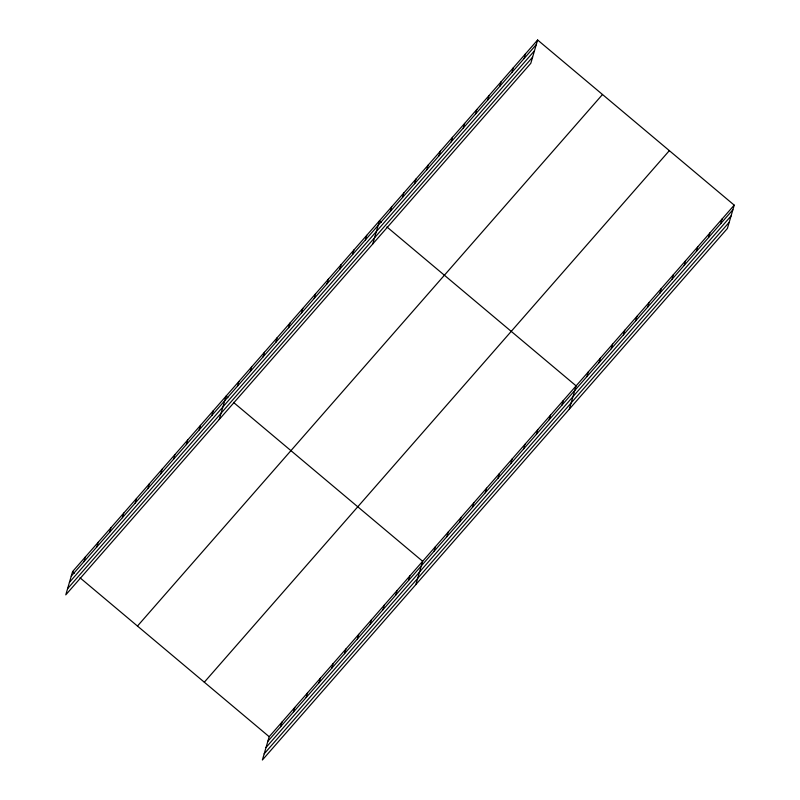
<?xml version="1.0" encoding="UTF-8"?>
<svg xmlns="http://www.w3.org/2000/svg" width="800" height="800" viewBox="0 0 800 800"><rect width="100%" height="100%" fill="white"/><g stroke="black" fill="none" stroke-linecap="round" stroke-linejoin="round"><path stroke-width="1.2" d="M537.62 40L72.59 571.56L65.78 594.86L530.81 63.3L537.62 40L734.22 205.14L727.41 228.44L262.38 760L269.19 736.7L734.22 205.14M84.03 561.56L85.38 556.94M96.82 546.94L98.17 542.32M109.61 532.32L110.96 527.71M122.4 517.7L123.75 513.09M135.19 503.09L136.54 498.47M147.97 488.47L149.32 483.85M160.76 473.85L162.11 469.24M173.55 459.23L174.9 454.62M186.34 444.61L187.69 440M199.13 430L200.48 425.38M211.91 415.38L213.26 410.76M219.24 419.45L226.05 396.15L227.91 397.7M237.49 386.14L238.84 381.53M250.28 371.53L251.63 366.91M263.07 356.91L264.42 352.29M275.86 342.29L277.21 337.67M288.64 327.67L289.99 323.06M301.43 313.05L302.78 308.44M314.22 298.44L315.57 293.82M327.01 283.82L328.36 279.2M339.8 269.2L341.15 264.58M352.59 254.58L353.94 249.97M365.37 239.96L366.72 235.35M372.7 244.03L379.51 220.73L381.37 222.29M390.32 211.44L391.67 206.83M402.49 197.54L403.84 192.93M414.65 183.64L416 179.02M426.81 169.74L428.16 165.12M438.97 155.83L440.32 151.22M451.14 141.93L452.48 137.32M280.63 726.7L281.98 722.08M463.3 128.03L464.65 123.41M293.42 712.08L294.77 707.46M475.46 114.13L476.81 109.51M306.21 697.46L307.56 692.85M487.62 100.22L488.97 95.61M319 682.84L320.35 678.23M499.78 86.32L501.13 81.71M331.78 668.23L333.13 663.61M511.95 72.42L513.3 67.8M344.57 653.61L345.92 648.99M524.11 58.52L525.46 53.9M357.36 638.99L358.71 634.37M370.15 624.37L371.5 619.76M382.94 609.75L384.29 605.14M395.73 595.14L397.08 590.52M408.51 580.52L409.86 575.9M415.84 584.59L422.65 561.29L233.47 402.37M434.09 551.28L435.44 546.67M446.88 536.66L448.23 532.05M459.67 522.05L461.02 517.43M472.45 507.43L473.8 502.81M485.24 492.81L486.59 488.2M498.03 478.19L499.38 473.58M510.82 463.58L512.17 458.96M523.61 448.96L524.96 444.34M536.4 434.34L537.75 429.72M549.18 419.72L550.53 415.11M561.97 405.1L563.32 400.49M569.3 409.17L576.11 385.87L386.93 226.96M586.92 376.58L588.27 371.97M599.09 362.68L600.43 358.07M611.25 348.78L612.6 344.16M623.41 334.88L624.76 330.26M635.57 320.97L636.92 316.36M647.73 307.07L649.08 302.46M659.9 293.17L661.25 288.55M672.06 279.27L673.41 274.65M684.22 265.36L685.57 260.75M696.38 251.46L697.73 246.85M708.55 237.56L709.89 232.94M720.71 223.66L722.06 219.04M71.24 576.18L536.27 44.62M69.44 582.34L534.47 50.78M67.58 588.69L532.61 57.13M137.47 626.06L602.5 94.5M204.32 682.2L669.34 150.64M267.84 741.32L732.87 209.76M266.04 747.48L731.07 215.92M264.18 753.83L729.21 222.27M72.59 571.56L74.45 573.12M80.01 577.79L269.19 736.7"/></g></svg>
